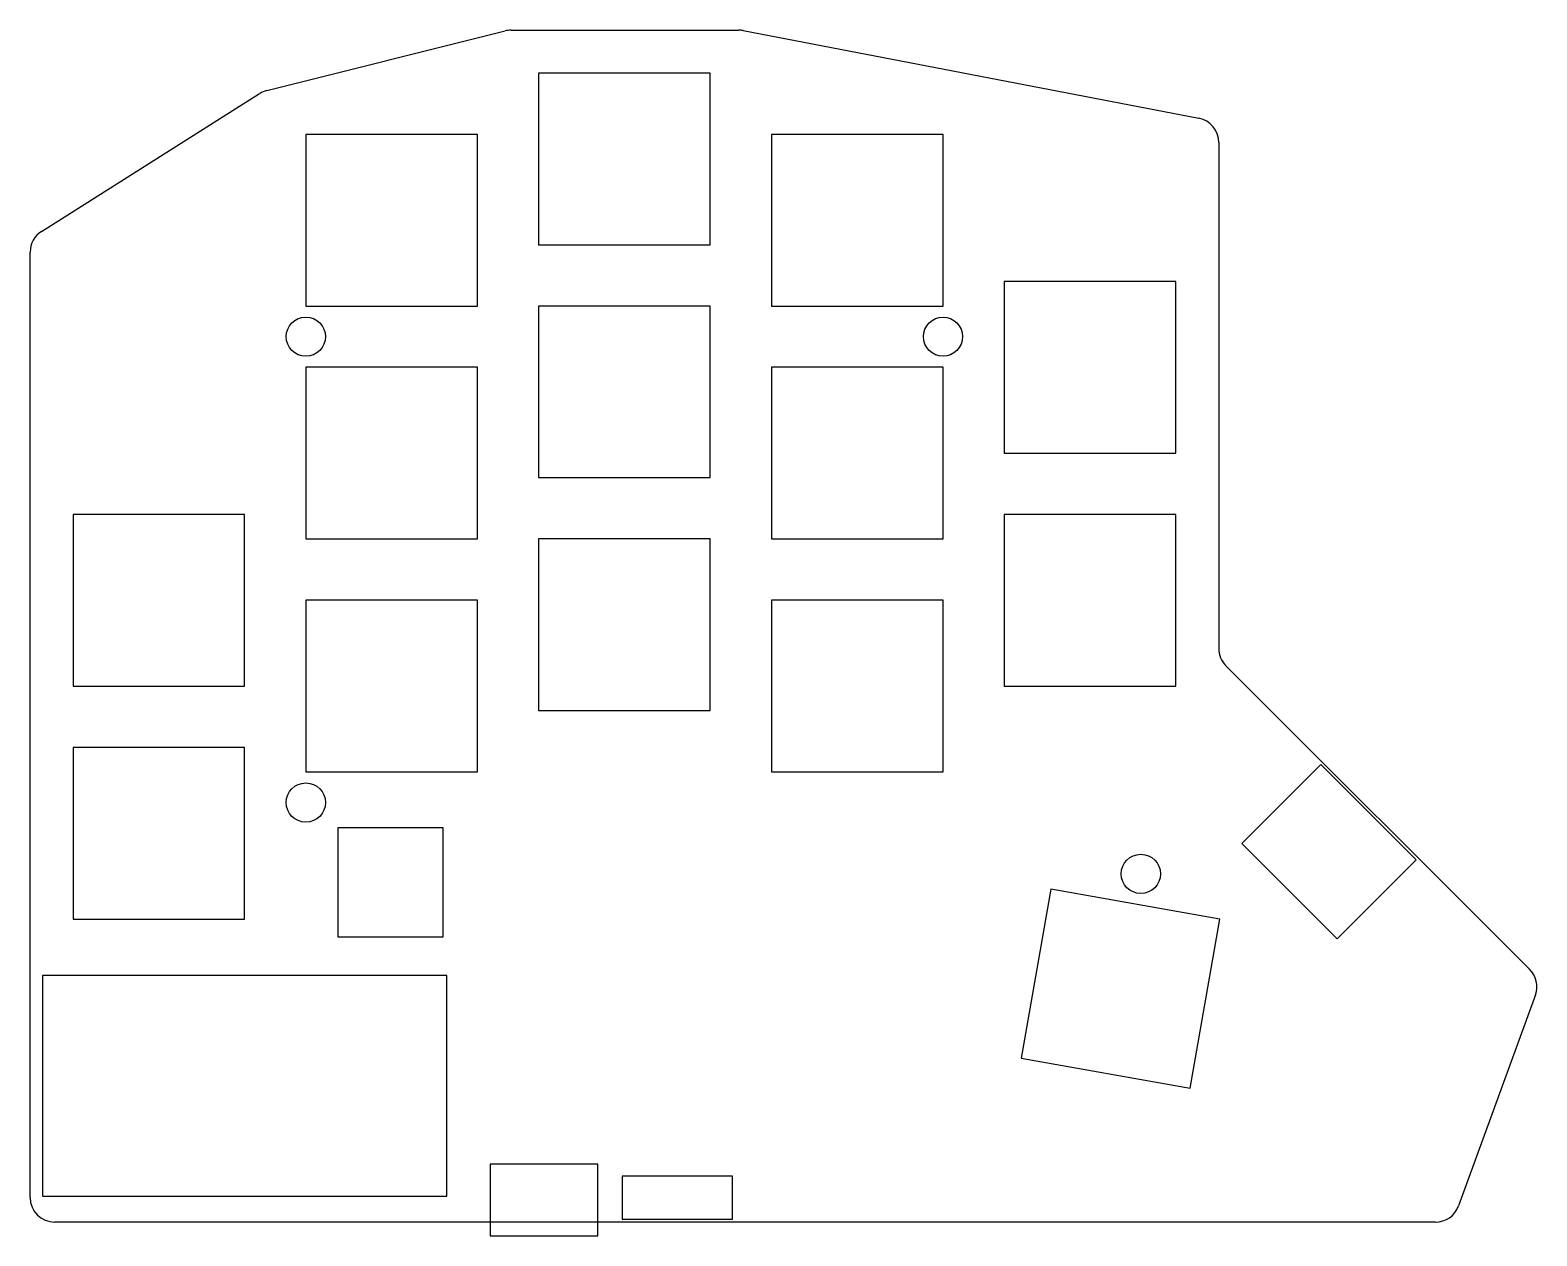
# Model space of a CAD drawing. Header units: millimetres. Extents: x 90 to 212, y -133 to -34.
import ezdxf

# ---------------------------------------------------------------- set-up
doc = ezdxf.new("R2010")
doc.units = ezdxf.units.MM

msp = doc.modelspace()

# ---------------------------------------------------------------- linework, layer by layer
for p, q in [((108.81, -39.42), (128.26, -34.56)), ((128.75, -34.5), (147.31, -34.5)), ((147.69, -34.54), (184.88, -41.69)), ((145, -38), (131, -38)), ((131, -38), (131, -52)), ((145, -52), (145, -38)), ((90.43, -50.91), (108.23, -39.67)), ((126, -43), (112, -43)), ((112, -43), (112, -57)), ((126, -57), (126, -43)), ((164, -43), (150, -43)), ((150, -43), (150, -57)), ((164, -57), (164, -43)), ((186.5, -43.65), (186.5, -84.92)), ((89.5, -129.72), (89.5, -52.6)), ((131, -52), (145, -52)), ((183, -55), (169, -55)), ((169, -55), (169, -69)), ((183, -69), (183, -55)), ((112, -57), (126, -57)), ((145, -57), (131, -57)), ((131, -57), (131, -71)), ((145, -71), (145, -57)), ((150, -57), (164, -57)), ((126, -62), (112, -62)), ((112, -62), (112, -76)), ((126, -76), (126, -62)), ((164, -62), (150, -62)), ((150, -62), (150, -76)), ((164, -76), (164, -62)), ((169, -69), (183, -69)), ((131, -71), (145, -71)), ((107, -74), (93, -74)), ((93, -74), (93, -88)), ((107, -88), (107, -74)), ((183, -74), (169, -74)), ((169, -74), (169, -88)), ((183, -88), (183, -74)), ((112, -76), (126, -76)), ((145, -76), (131, -76)), ((131, -76), (131, -90)), ((145, -90), (145, -76)), ((150, -76), (164, -76)), ((126, -81), (112, -81)), ((112, -81), (112, -95)), ((126, -95), (126, -81)), ((164, -81), (150, -81)), ((150, -81), (150, -95)), ((164, -95), (164, -81)), ((187.09, -86.34), (211.87, -111.09)), ((93, -88), (107, -88)), ((169, -88), (183, -88)), ((131, -90), (145, -90)), ((107, -93), (93, -93)), ((93, -93), (93, -107)), ((107, -107), (107, -93)), ((194.83, -94.39), (188.39, -100.83)), ((202.61, -102.17), (194.83, -94.39)), ((112, -95), (126, -95)), ((150, -95), (164, -95)), ((123.2, -99.55), (114.6, -99.55)), ((114.6, -99.55), (114.6, -108.45)), ((123.2, -108.45), (123.2, -99.55)), ((188.39, -100.83), (196.17, -108.61)), ((196.17, -108.61), (202.61, -102.17)), ((172.81, -104.57), (170.38, -118.36)), ((186.6, -107), (172.81, -104.57)), ((93, -107), (107, -107)), ((184.16, -120.79), (186.6, -107)), ((114.6, -108.45), (123.2, -108.45)), ((123.5, -111.61), (90.5, -111.61)), ((90.5, -111.61), (90.5, -129.61)), ((123.5, -129.61), (123.5, -111.61)), ((212.34, -113.18), (206.07, -130.4)), ((170.38, -118.36), (184.16, -120.79)), ((127.03, -126.99), (127.03, -132.84)), ((135.82, -126.99), (127.03, -126.99)), ((135.82, -132.84), (135.82, -126.99)), ((146.82, -127.97), (137.82, -127.97)), ((137.82, -127.97), (137.82, -131.47)), ((146.82, -131.47), (146.82, -127.97)), ((90.5, -129.61), (123.5, -129.61)), ((137.82, -131.47), (146.82, -131.47)), ((204.19, -131.72), (91.5, -131.72)), ((127.03, -132.84), (135.82, -132.84))]:
    msp.add_line(p, q)
for centre in [(112, -59.5), (164, -59.5), (112, -97.5), (180.14, -103.32)]:
    msp.add_circle(centre, 1.6)
for centre, start, end in [((128.75, -36.5), 90, 104.0362), ((147.31, -36.5), 79.1145, 90), ((109.3, -41.36), 104.0362, 122.2756), ((184.5, -43.65), 0, 79.1145), ((91.5, -52.6), 122.2756, 180), ((188.5, -84.92), 180, 225.0443), ((210.46, -112.5), 340, 45.0443), ((91.5, -129.72), 180, 270), ((204.19, -129.72), 270, 340)]:
    msp.add_arc(centre, 2, start, end)

doc.saveas('drawing.dxf')
